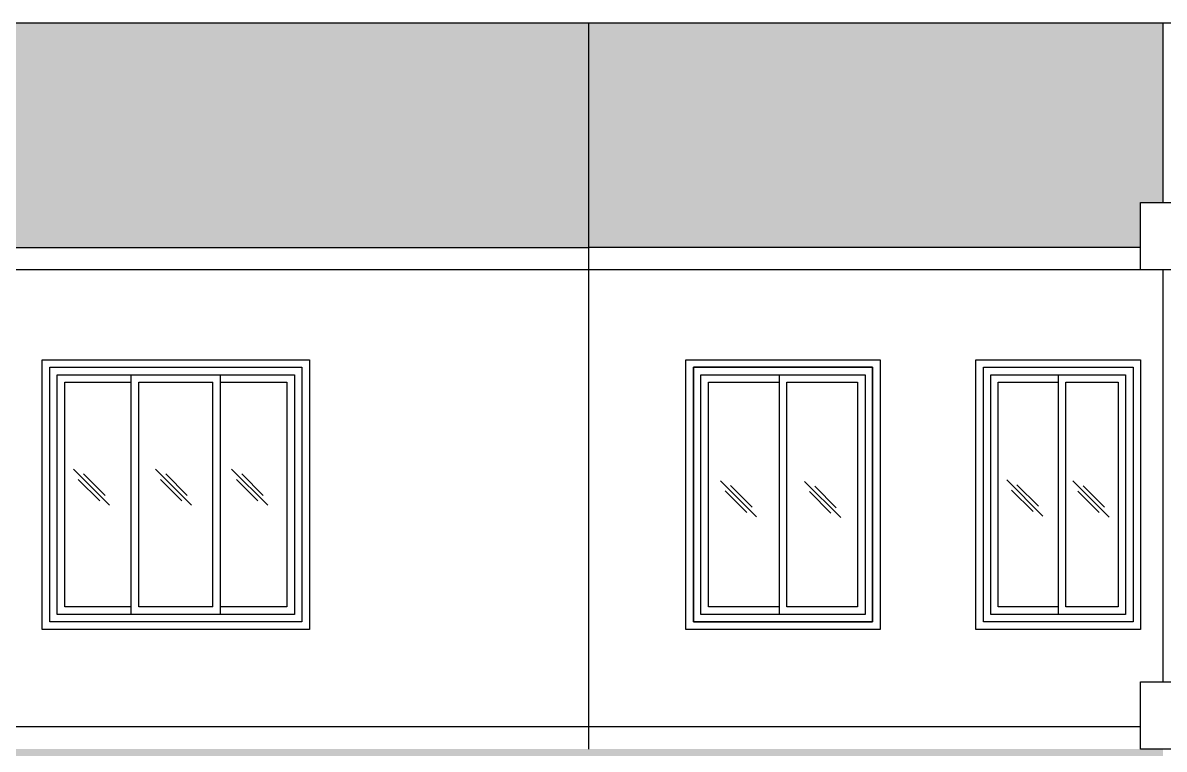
# Model space of a CAD drawing. Header units: millimetres. Extents: x 173236 to 801264, y -94969 to 615039.
# Drawn here: x 293044 to 300672, y -7824 to -2974 of the extents above; entities that cross this region are included whole.
import ezdxf

# ---------------------------------------------------------------- set-up
doc = ezdxf.new("R2010")
doc.units = ezdxf.units.MM
doc.header["$MEASUREMENT"] = 0
for name, color, linetype in [('VOX-A-ANNO-SYMB', 33, 'Continuous'), ('VOX-A-COLUMN-SECT', 210, 'Continuous'), ('VOX-A-DOOR-ELEV', 83, 'Continuous'), ('VOX-A-ELEV-1-NEAR', 130, 'Continuous'), ('VOX-A-ELEV-1-NEAR-RefEdit0', 130, 'Continuous'), ('VOX-A-ELEV-2', 133, 'Continuous')]:
    doc.layers.add(name, color=color, linetype=linetype)
pattern_1 = [(0, (-1054159.714, -3e-11), (0, 66.675), []), (90, (-1054159.71, -3e-11), (-100, 66.675), [66.675, -66.675])]

# ---------------------------------------------------------------- blocks, each defined once
blk = doc.blocks.new('H')
at = {"layer": 'VOX-A-ANNO-SYMB', "ltscale": 0.05}
for p, q in [((12995.98, -127.71), (12986.48, -137.21)), ((12993.29, -128.98), (12987.65, -134.63)), ((12994.71, -130.4), (12989.06, -136.04))]:
    blk.add_line(p, q, dxfattribs=at)
blk = doc.blocks.new('w9')
at = {"layer": 'VOX-A-DOOR-ELEV'}
for p, q in [((1351735.2, -13323.8), (1351735.2, -11723.8)), ((1351735.2, -11723.8), (1352258.9, -11723.8)), ((1352258.9, -11723.8), (1352832.6, -11723.8)), ((1352258.9, -11723.8), (1352258.9, -13323.8)), ((1352832.6, -11723.8), (1352832.6, -13323.8)), ((1351785.2, -13273.8), (1351785.2, -11773.8)), ((1351785.2, -11773.8), (1352258.9, -11773.8)), ((1352308.9, -13273.8), (1352308.9, -11773.8)), ((1352308.9, -11773.8), (1352782.6, -11773.8)), ((1352782.6, -11773.8), (1352782.6, -13273.8)), ((1352832.6, -13323.8), (1351735.2, -13323.8)), ((1352258.9, -13273.8), (1351785.2, -13273.8)), ((1352782.6, -13273.8), (1352308.9, -13273.8))]:
    blk.add_line(p, q, dxfattribs=at)
at = {"layer": 'VOX-A-ELEV-1-NEAR'}
blk.add_lwpolyline([(1351685.2, -13373.8), (1351685.2, -11673.8), (1352882.6, -11673.8), (1352882.6, -13373.8)], close=True, dxfattribs=at)
at = {"layer": 'VOX-A-COLUMN-SECT', "xscale": -25.4, "yscale": 25.4, "zscale": 25.4}
for p in [(1681963.5, -9187.8), (1682526.2, -9192.1)]:
    blk.add_blockref('H', p, dxfattribs=at)
blk = doc.blocks.new('w8')
at = {"layer": 'VOX-A-DOOR-ELEV'}
for p, q in [((1353673, -13323.8), (1353673, -11723.8)), ((1353673, -11723.8), (1354196.8, -11723.8)), ((1354123.4, -11723.8), (1354123.4, -13323.8)), ((1354196.8, -11723.8), (1354573.7, -11723.8)), ((1354573.7, -11723.8), (1354573.7, -13323.8)), ((1353723, -13273.8), (1353723, -11773.8)), ((1353723, -11773.8), (1354123.4, -11773.8)), ((1354173.4, -13273.8), (1354173.4, -11773.8)), ((1354173.4, -11773.8), (1354523.7, -11773.8)), ((1354523.7, -11773.8), (1354523.7, -13273.8)), ((1354573.7, -13323.8), (1353673, -13323.8)), ((1354123.4, -13273.8), (1353723, -13273.8)), ((1354523.7, -13273.8), (1354173.4, -13273.8))]:
    blk.add_line(p, q, dxfattribs=at)
at = {"layer": 'VOX-A-ELEV-1-NEAR'}
blk.add_lwpolyline([(1353623, -13373.8), (1353623, -11673.8), (1354623.7, -11673.8), (1354623.7, -13373.8)], close=True, dxfattribs=at)
at = {"layer": 'VOX-A-COLUMN-SECT', "xscale": -25.4, "yscale": 25.4, "zscale": 25.4}
for p in [(1683877.3, -9182), (1684320, -9189.2)]:
    blk.add_blockref('H', p, dxfattribs=at)
blk = doc.blocks.new('NW1')
at = {"layer": 'VOX-A-DOOR-ELEV'}
for p, q in [((2273759, -155535.2), (2273759, -153935.2)), ((2273759, -155535.2), (2273759, -153935.2)), ((2273809, -155485.2), (2273809, -153985.2)), ((2274304, -155485.2), (2274304, -153985.2)), ((2274354, -155535.2), (2274354, -153935.2))]:
    blk.add_line(p, q, dxfattribs=at)
for points in [[(2273214, -153885.2), (2274899, -153885.2), (2274899, -155585.2), (2273214, -155585.2)], [(2273264, -153935.2), (2274849, -153935.2), (2274849, -155535.2), (2273264, -155535.2)]]:
    blk.add_lwpolyline(points, close=True, dxfattribs=at)
for points in [[(2273759, -155485.2), (2273314, -155485.2), (2273314, -153985.2), (2273759, -153985.2)], [(2273809, -153985.2), (2274304, -153985.2)], [(2274354, -153985.2), (2274799, -153985.2), (2274799, -155485.2), (2274354, -155485.2)], [(2274304, -155485.2), (2273809, -155485.2)]]:
    blk.add_lwpolyline(points, dxfattribs=at)
at = {"layer": 'VOX-A-COLUMN-SECT', "xscale": -25.4, "yscale": 25.4, "zscale": 25.4}
for p in [(2603469.8, -151321.4), (2604018.5, -151321.4), (2604527.2, -151321.4)]:
    blk.add_blockref('H', p, dxfattribs=at)

msp = doc.modelspace()

# ---------------------------------------------------------------- hatches: boundary and pattern name
at = {"layer": 'VOX-A-ANNO-SYMB', "transparency": 33554551}
h = msp.add_hatch(dxfattribs=at)
h.set_pattern_fill('AR-BRSTD', color=256, scale=25)
h.set_pattern_definition(pattern_1)
h.paths.add_polyline_path([(300664, -2973.8), (296825.7, -2973.8), (296825.7, -4473.8), (300514, -4473.8), (300514, -4173.8), (300664, -4173.8)])
h.paths.add_polyline_path([(296825.7, -2973.8), (287749.8, -2973.8), (287749.8, -4473.8), (296825.7, -4473.8)])
h = msp.add_hatch(dxfattribs=at)
h.set_pattern_fill('AR-BRSTD', color=256, scale=25)
h.set_pattern_definition(pattern_1)
h.paths.add_polyline_path([(296825.5, -14223.8), (287749.8, -14223.8), (287749.8, -17273.8), (296825.5, -17273.8)])
h.paths.add_polyline_path([(294959.5, -16623.8), (293174.5, -16623.8), (293174.5, -14823.8), (294959.5, -14823.8)], flags=16)
h.paths.add_polyline_path([(294909.5, -16573.8), (293224.5, -16573.8), (293224.5, -14873.8), (294909.5, -14873.8)], flags=0)
h.paths.add_polyline_path([(294859.5, -16523.8), (293274.5, -16523.8), (293274.5, -14923.8), (294859.5, -14923.8)], flags=0)
h.paths.add_polyline_path([(294809.5, -16473.8), (294364.5, -16473.8), (294364.5, -14973.8), (294809.5, -14973.8)], flags=0)
h.paths.add_polyline_path([(294314.5, -16473.8), (293819.5, -16473.8), (293819.5, -14973.8), (294314.5, -14973.8)], flags=0)
h.paths.add_polyline_path([(293769.5, -16473.8), (293324.5, -16473.8), (293324.5, -14973.8), (293769.5, -14973.8)], flags=0)
h.paths.add_polyline_path([(291124.9, -16623.8), (288831.3, -16623.8), (288831.3, -14823.8), (291124.9, -14823.8)], flags=16)
h.paths.add_polyline_path([(291074.9, -16573.8), (288881.3, -16573.8), (288881.3, -14873.8), (291074.9, -14873.8)], flags=0)
h.paths.add_polyline_path([(291024.9, -16523.8), (288931.3, -16523.8), (288931.3, -14923.8), (291024.9, -14923.8)], flags=0)
h.paths.add_polyline_path([(290974.9, -16473.8), (290360.3, -16473.8), (290360.3, -14973.8), (290974.9, -14973.8)], flags=0)
h.paths.add_polyline_path([(290310.3, -16473.8), (289645.8, -16473.8), (289645.8, -14973.8), (290310.3, -14973.8)], flags=0)
h.paths.add_polyline_path([(289595.8, -16473.8), (288981.3, -16473.8), (288981.3, -14973.8), (289595.8, -14973.8)], flags=0)
h.paths.add_polyline_path([(296825.5, -7823.8), (287749.8, -7823.8), (287749.8, -10873.8), (296825.5, -10873.8)])
h.paths.add_polyline_path([(294959.5, -10223.8), (293174.5, -10223.8), (293174.5, -8423.8), (294959.5, -8423.8)], flags=16)
h.paths.add_polyline_path([(294909.5, -10173.8), (293224.5, -10173.8), (293224.5, -8473.8), (294909.5, -8473.8)], flags=0)
h.paths.add_polyline_path([(294859.5, -10123.8), (293274.5, -10123.8), (293274.5, -8523.8), (294859.5, -8523.8)], flags=0)
h.paths.add_polyline_path([(294809.5, -10073.8), (294364.5, -10073.8), (294364.5, -8573.8), (294809.5, -8573.8)], flags=0)
h.paths.add_polyline_path([(294314.5, -10073.8), (293819.5, -10073.8), (293819.5, -8573.8), (294314.5, -8573.8)], flags=0)
h.paths.add_polyline_path([(293769.5, -10073.8), (293324.5, -10073.8), (293324.5, -8573.8), (293769.5, -8573.8)], flags=0)
h.paths.add_polyline_path([(291124.9, -10223.8), (288831.3, -10223.8), (288831.3, -8423.8), (291124.9, -8423.8)], flags=16)
h.paths.add_polyline_path([(291074.9, -10173.8), (288881.3, -10173.8), (288881.3, -8473.8), (291074.9, -8473.8)], flags=0)
h.paths.add_polyline_path([(291024.9, -10123.8), (288931.3, -10123.8), (288931.3, -8523.8), (291024.9, -8523.8)], flags=0)
h.paths.add_polyline_path([(290974.9, -10073.8), (290360.3, -10073.8), (290360.3, -8573.8), (290974.9, -8573.8)], flags=0)
h.paths.add_polyline_path([(290310.3, -10073.8), (289645.8, -10073.8), (289645.8, -8573.8), (290310.3, -8573.8)], flags=0)
h.paths.add_polyline_path([(289595.8, -10073.8), (288981.3, -10073.8), (288981.3, -8573.8), (289595.8, -8573.8)], flags=0)
h.paths.add_polyline_path([(300664, -7823.8), (300514, -7823.8), (296825.5, -7823.8), (296825.5, -10873.8), (300514, -10873.8), (300514, -10573.8), (300664, -10573.8)])
h.paths.add_polyline_path([(297475.5, -10223.8), (297475.5, -8423.8), (298772.9, -8423.8), (298772.9, -10223.8)], flags=16)
h.paths.add_polyline_path([(297525.5, -10173.8), (297525.5, -8473.8), (298722.9, -8473.8), (298722.9, -10173.8)], flags=0)
h.paths.add_polyline_path([(297575.5, -10123.8), (297575.5, -8523.8), (298099.2, -8523.8), (298672.9, -8523.8), (298672.9, -10123.8)], flags=0)
h.paths.add_polyline_path([(297625.5, -10073.8), (297625.5, -8573.8), (298099.2, -8573.8), (298099.2, -10073.8)], flags=0)
h.paths.add_polyline_path([(298149.2, -10073.8), (298149.2, -8573.8), (298622.9, -8573.8), (298622.9, -10073.8)], flags=0)
h.paths.add_polyline_path([(299413.3, -10223.8), (299413.3, -8423.8), (300514, -8423.8), (300514, -10223.8)], flags=16)
h.paths.add_polyline_path([(299463.3, -10173.8), (299463.3, -8473.8), (300464, -8473.8), (300464, -10173.8)], flags=0)
h.paths.add_polyline_path([(299513.3, -10123.8), (299513.3, -8523.8), (300037, -8523.8), (300414, -8523.8), (300414, -10123.8)], flags=0)
h.paths.add_polyline_path([(299563.3, -10073.8), (299563.3, -8573.8), (299963.7, -8573.8), (299963.7, -10073.8)], flags=0)
h.paths.add_polyline_path([(300013.7, -10073.8), (300013.7, -8573.8), (300364, -8573.8), (300364, -10073.8)], flags=0)

# ---------------------------------------------------------------- linework, layer by layer
at = {"layer": 'VOX-A-ELEV-1-NEAR'}
for p, q in [((300664, -4173.8), (300664, -2973.8)), ((287649.8, -4473.8), (296825.5, -4473.8)), ((296825.5, -4473.8), (296825.5, -4623.8)), ((300514, -4473.8), (296825.7, -4473.8)), ((300514, -4623.8), (287649.8, -4623.8)), ((300664, -7373.8), (300664, -4623.8)), ((300514, -7673.8), (287649.8, -7673.8)), ((296825.5, -7673.8), (296825.5, -7823.8))]:
    msp.add_line(p, q, dxfattribs=at)
for points in [[(304786.1, -4623.8), (300514, -4623.8), (300514, -4173.8), (304786.1, -4173.8)], [(304786.1, -7823.8), (300514, -7823.8), (300514, -7373.8), (304786.1, -7373.8)]]:
    msp.add_lwpolyline(points, dxfattribs=at)
for points in [[(293174.5, -5223.8), (294959.5, -5223.8), (294959.5, -7023.8), (293174.5, -7023.8)], [(297475.5, -7023.8), (297475.5, -5223.8), (298772.9, -5223.8), (298772.9, -7023.8)], [(299413.3, -7023.8), (299413.3, -5223.8), (300514, -5223.8), (300514, -7023.8)], [(293224.5, -5273.8), (294909.5, -5273.8), (294909.5, -6973.8), (293224.5, -6973.8)], [(297525.5, -6973.8), (298722.9, -6973.8), (298722.9, -5273.8), (297525.5, -5273.8)], [(299463.3, -5273.8), (300464, -5273.8), (300464, -6973.8), (299463.3, -6973.8)]]:
    msp.add_lwpolyline(points, close=True, dxfattribs=at)
at = {"layer": 'VOX-A-ELEV-1-NEAR-RefEdit0'}
msp.add_line((287649.8, -2973.8), (300994, -2973.8), dxfattribs=at)
at = {"layer": 'VOX-A-ELEV-2'}
for p, q in [((296825.7, -2973.8), (296825.7, -4473.8)), ((296825.5, -4623.8), (296825.5, -7673.8))]:
    msp.add_line(p, q, dxfattribs=at)

# ---------------------------------------------------------------- block references
at = {"layer": 'VOX-A-ELEV-1-NEAR'}
for name, p in [('NW1', (-1979989.6, 148611.4)), ('w9', (-1054159.7, 6400)), ('w8', (-1054159.7, 6400))]:
    msp.add_blockref(name, p, dxfattribs=at)

doc.saveas('drawing.dxf')
